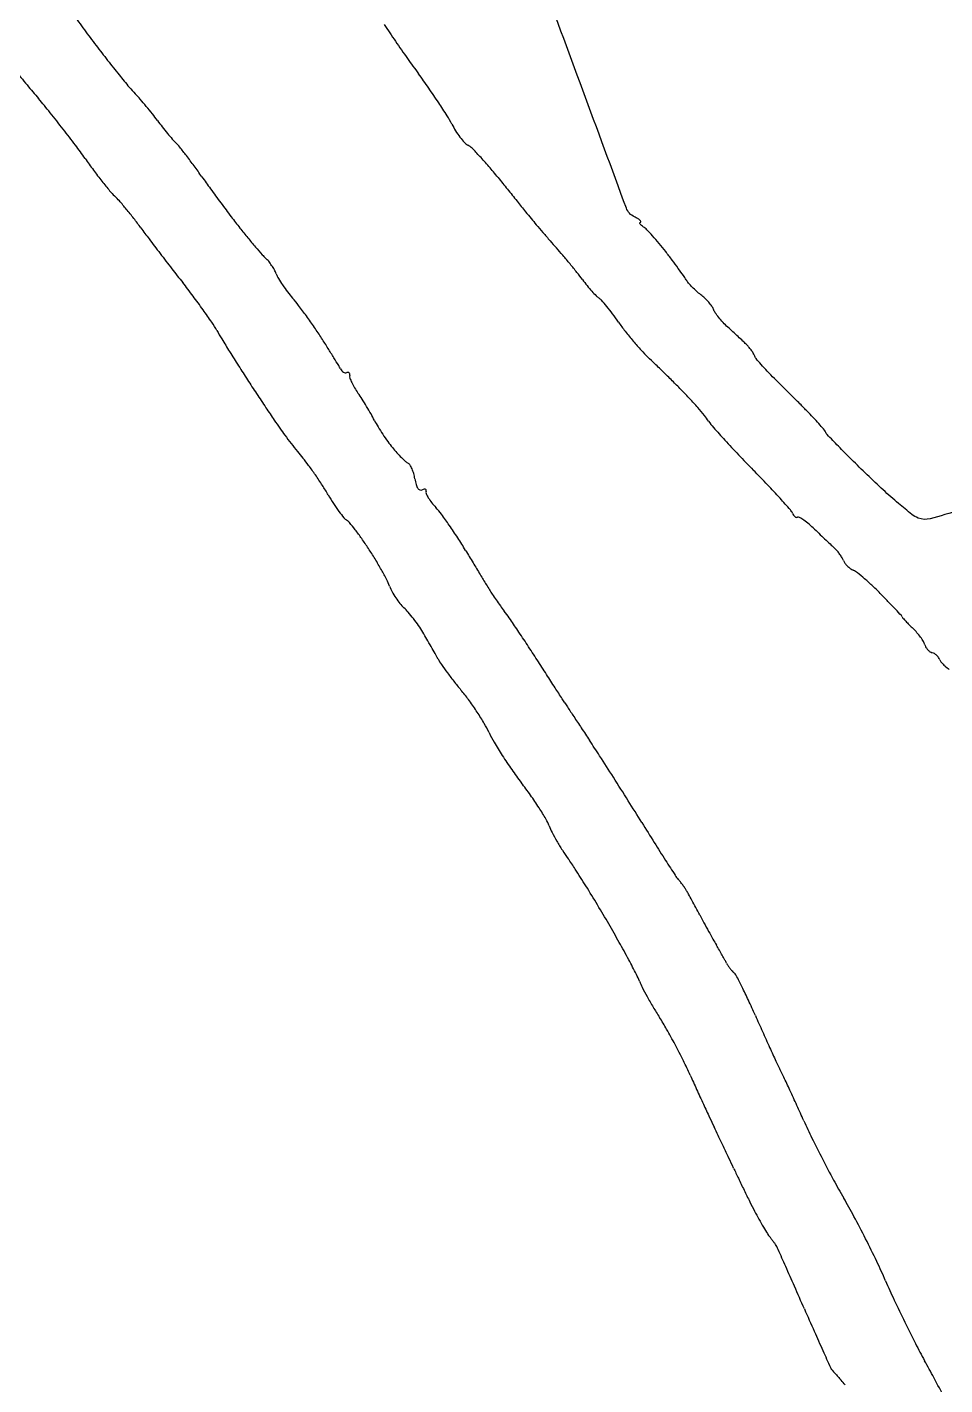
# Model space of a CAD drawing. Header units: metres. Extents: x 26.3 to 44.2, y 14.4 to 19.6.
# Drawn here: x 34.83657 to 34.86811, y 15.46216 to 15.50879 of the extents above; entities that cross this region are included whole.
import ezdxf

# ---------------------------------------------------------------- set-up
doc = ezdxf.new("R2010")
doc.units = ezdxf.units.M
doc.header["$MEASUREMENT"] = 0
doc.layers.add('Suspensions', color=6, linetype='Continuous')

msp = doc.modelspace()

# ---------------------------------------------------------------- linework, layer by layer
at = {"layer": 'Suspensions'}
for points in [[(34.84124891288718, 15.61140393423787, -5e-06), (34.84731667431881, 15.59481243747512, -0.000212), (34.85400470794259, 15.57650026192034, -0.000128), (34.86191996165783, 15.55478214723026, -0.000139), (34.86982694279861, 15.53305071892552, -0.00023), (34.87649017236177, 15.51469548026182, -9e-06), (34.88250583186796, 15.49809943150136, -0.061218)], [(34.82568817743852, 15.58886764735399, -9e-06), (34.82031246039038, 15.60371463670833, -0.091432)], [(34.84952880355425, 15.52332571095103, -0.000105), (34.8387042428888, 15.55303640247546, -0.000166)], [(34.86861908044608, 15.49220132039324, -0.014059), (34.86760203727612, 15.49190262668671, -0.16058), (34.8671903612689, 15.49192772807759, -0.073274), (34.86697229177035, 15.49205422204052, -0.007794), (34.86651773999969, 15.49242747688717, -0.00948), (34.8659889320259, 15.49289319810979, -0.007484), (34.86543409026082, 15.49341631498031, -0.002648), (34.86490350760145, 15.493937269082, -0.00405), (34.8644494901114, 15.49439515382696, -0.001482), (34.86406356893181, 15.49479307073904, -0.104898), (34.86401500530593, 15.4948708600501, 0.086544), (34.86397441810816, 15.49494146347707, 0.005813), (34.86382281573539, 15.49511927378242, 0.008223), (34.86363511855002, 15.4953272969136, 0.00606), (34.86342075235562, 15.49555164620777, 0.001881), (34.86316497211391, 15.49581096567324, 0.001025), (34.86284912370087, 15.49612748481146, 0.001021), (34.86252670190908, 15.49644795408694, 0.001622), (34.86224925322897, 15.49672082688689, -0.008929), (34.86200698208857, 15.49696616855148, -0.011222), (34.86179186393572, 15.49720232791358, -0.009479), (34.86162077861103, 15.49740652373789, -0.082531), (34.86156279771478, 15.49750927159759, 0.049379), (34.86152213259203, 15.49759394078863, 0.020594), (34.86145181657852, 15.49769950571969, 0.020136), (34.86136666821568, 15.49780719042063, 0.024582), (34.86127833750913, 15.49790041040475, 0.002606), (34.86116701832464, 15.49800578234056, 0.000889), (34.8610043827289, 15.49815758432238, 0.000884), (34.86082422315471, 15.49832455390707, 0.001019), (34.86065183665703, 15.4984831036162, -0.018866), (34.8604890785434, 15.49864388806459, -0.018502), (34.86033779879064, 15.49881750114489, -0.018749), (34.86021670192087, 15.49897937843274, -0.064016), (34.86015643327343, 15.49909601867913, 0.066574), (34.86009900245974, 15.49920579338072, 0.025655), (34.8599925078835, 15.4993412467425, 0.024855), (34.85986043315781, 15.4994782017845, 0.028043), (34.85972040168329, 15.49959561355265, -0.022054), (34.85957551484229, 15.49971417177373, -0.017275), (34.85942888748326, 15.49985477681395, -0.017592), (34.85930140055297, 15.49999534738408, -0.040339), (34.85921830350712, 15.50011154389552, 0.01859), (34.85912632560185, 15.50025274331676, 0.003588), (34.85894868065091, 15.50050067839783, 0.003814), (34.85873705412872, 15.50078699032447, 0.003511), (34.85851522407545, 15.50107809040315, 0.008589), (34.85828930996456, 15.5013601210417, 0.010097), (34.85806543333843, 15.50161914898132, 0.009117), (34.85786854847237, 15.50182999829281, 0.059954), (34.857756538884, 15.5019208798182, -0.0332), (34.8576835348469, 15.50197391202165, -0.077608), (34.85763907903817, 15.50202446936247, -0.167534), (34.85762973577066, 15.50206360383562, -0.288671), (34.85764954618816, 15.50208914659533, 0.428717), (34.85766108849474, 15.50211558121892, 0.113799), (34.85763093340013, 15.50215738270816, 0.049523), (34.85755470332342, 15.50221183304503, 0.021243), (34.85744355613435, 15.50226953017068, -0.19749), (34.85716504733234, 15.50257180229959, -0.000233), (34.85416778388552, 15.51068010212802, -0.001004)]]:
    msp.add_lwpolyline(points, format="xyb", dxfattribs=at)
for centre, radius, start, end in [((34.88054944515788, 15.53969783266569), 0.05221030666578168, 215.691916398097, 216.4321752950644), ((34.89014980391147, 15.53631833798691), 0.04958994824773458, 213.5943398966673, 214.3976234359986), ((34.87806519956868, 15.53786411482577), 0.04912258950521305, 216.4321567372372, 217.2070219068449), ((34.89226944177478, 15.53776946773766), 0.05215873049231954, 214.3975441726611, 215.1939523021946), ((34.87366299924486, 15.53452183519323), 0.0435953658954094, 217.2070456799976, 218.0634990053356), ((34.87059253013533, 15.53211725021788), 0.03969539032721425, 218.0632867344816, 218.9820769324843), ((34.87603140069461, 15.52631746990807), 0.03228859631068467, 215.1941167806434, 216.3347517412082), ((34.95894222395383, 15.60894027056946), 0.1593946478071492, 219.6093704776493, 219.8516169432141), ((34.86768885158415, 15.52976745788799), 0.03596003584336718, 218.982147072303, 219.8532679088337), ((34.8306477854141, 15.49293755963276), 0.02404869991411843, 34.89376545845611, 36.3346207379253), ((34.91997435860007, 15.57641399049915), 0.1086358709755512, 219.8516334853389, 220.1745522849802), ((34.84320486566958, 15.50932957779062), 0.004066893804063109, 219.8532875261823, 224.1820417956837), ((34.83666190527984, 15.50297082541753), 0.005056924607331826, 41.28959649836435, 44.18196306314871), ((34.83004693885388, 15.49251844891761), 0.02478127781355545, 33.48509231404255, 34.8938631971339), ((34.81746068617982, 15.48986126966438), 0.02552979719999203, 38.76778938951182, 40.17449770236175), ((34.83118743437208, 15.49816321292371), 0.01234273064439281, 39.80427777270151, 41.28936359146409), ((34.83083213792067, 15.49786717740007), 0.01280519426358899, 38.32916812572784, 39.80417030784371), ((34.83234720203837, 15.49404014437342), 0.02202324087099176, 32.09341183997464, 33.48499463078251), ((34.80292142683815, 15.47818485028611), 0.04417728581646516, 37.83479637997264, 38.76779569937457), ((34.8350269784992, 15.5011834807953), 0.00745780651948154, 36.11838483154365, 38.32947495058184), ((34.84814482854178, 15.51075558150886), 0.008781131309425377, 216.1181264467821, 217.9018226393132), ((34.8479110003269, 15.50380078402587), 0.003652015991042731, 26.83895766488116, 32.09366394812658), ((34.80413110239975, 15.47912439079022), 0.04264560330301584, 36.89579305983457, 37.83475104092054), ((34.84942632142781, 15.51175329470189), 0.01040521740073047, 217.9019648379594, 219.4725321597769), ((34.84859116662656, 15.51106555022907), 0.009323332008796583, 219.4726831950507, 221.0542507862951), ((34.85361717780711, 15.50668804623971), 0.002743040265713889, 206.8388278701425, 212.2563950227817), ((34.85370876080204, 15.50674583349483), 0.00285133067029201, 212.2561978392654, 217.5186922468528), ((34.85338735750722, 15.50649907702291), 0.002446128457032312, 217.5192790287614, 222.9244771914007), ((34.82421723894925, 15.49420319078204), 0.01752941150015654, 35.07151257880446, 36.89577166982714), ((34.84317513681437, 15.50634843413394), 0.002141092582239046, 221.0537982390429, 225.7692629232061), ((34.84054259220582, 15.50364423107917), 0.001632898048027576, 38.77956333861341, 45.76931389980966), ((34.82816196202482, 15.49369708165189), 0.01751451589403298, 37.5537917890525, 38.7799097725343), ((34.85197762184077, 15.50518794088946), 0.0005209186997345481, 222.9239809332405, 239.9500013091246), ((34.85136754996213, 15.50413339479535), 0.000697381411781472, 44.92807154715227, 59.94987326151916), ((34.8439205981738, 15.49670505067963), 0.01121581224718319, 42.9477609567106, 44.92831215863027), ((34.85321405959287, 15.51456091831122), 0.01790013376354764, 215.0713858471976, 216.6394322729168), ((34.82696217396688, 15.4927745690822), 0.01902796256317602, 36.22820159056029, 37.55401113867809), ((34.84359194513347, 15.49639912339597), 0.01166481594840569, 40.67644856069786, 42.94780807535457), ((34.85258656747111, 15.51409431159623), 0.01711816945170757, 216.6396483358959, 218.2610918423545), ((34.82446254419483, 15.49094335295868), 0.02212659153085689, 35.04398813052256, 36.22793758621679), ((34.86752720030056, 15.52114689362335), 0.03047396430450153, 215.0440570798496, 216.0020369339321), ((34.84096968942671, 15.49414551517803), 0.01512241265587491, 38.80677723834027, 40.67641163957694), ((35.23412020810176, 15.8103201867064), 0.4893909699720828, 218.8065003780802, 218.8667755367382), ((34.85113999960341, 15.51295340041758), 0.01527582396034588, 218.2608713248099, 219.8341887146648), ((34.84099884070899, 15.50449384487688), 0.002069492763982474, 219.834114663292, 226.7052568988388), ((34.89029347366691, 15.53768859829249), 0.05861523642106769, 216.001880538312, 216.5890464020761), ((35.26955463560098, 15.83887921915495), 0.5349015949521866, 218.8668559180678, 218.9232349639713), ((34.83791155347194, 15.50121708439237), 0.002432562517437255, 41.11741400343616, 46.70539510689422), ((34.82998732957697, 15.49430007762439), 0.01295103707251327, 39.49811071115707, 41.11749167266404), ((34.88971529218716, 15.53725917657097), 0.05789503033048226, 216.5888892772649, 217.1774302306901), ((35.22431418335474, 15.80234333308313), 0.4767503310827609, 218.923128195744, 218.9792780585433), ((34.82873291832969, 15.49326613271552), 0.01457664146809279, 37.87401754479679, 39.49798193917286), ((34.82959092533208, 15.49393344757474), 0.01348968004398528, 36.15288703635654, 37.87401989606123), ((34.86490808198663, 15.51844487441381), 0.02676023237716312, 217.1774264951357, 218.2254735883277), ((34.92354784419431, 15.55896747406502), 0.08984956922680697, 218.9792113146554, 219.1724126374077), ((34.86564217438335, 15.51178723762519), 0.01515658892237502, 219.1726090646696, 220.2108014879379), ((34.86562151301117, 15.52025847662338), 0.03113330061524788, 216.1530283453219, 217.0193364055235), ((34.86194157815427, 15.51610836153134), 0.02298406534740151, 218.2255359003661, 219.2983342403811), ((34.88580547319789, 15.52883281010955), 0.04155943271600275, 220.21053518189, 220.6996112134044), ((34.91689562428034, 15.55892307025115), 0.09535156349129677, 217.019164767383, 217.3952539265193), ((34.85905053388095, 15.51374214440248), 0.01924814237065389, 219.2981841286179, 220.5236145824132), ((34.88761098355852, 15.53038600875533), 0.04394109047169924, 220.6998445647379, 221.1843369545697), ((34.8754724606283, 15.51976537502706), 0.02781218475193787, 221.1843055791525, 221.8668108871211), ((34.92252564740365, 15.56322667174979), 0.1024380397818826, 217.3951929240206, 217.7673859805336), ((34.85807325738838, 15.51290677434273), 0.01796248593146287, 220.5236140082231, 221.6374351926755), ((34.84576878896823, 15.50196796426902), 0.001498661681580698, 221.6372347154017, 228.5060871784988), ((34.84420921722888, 15.50020481685753), 0.0008552611728949061, 39.052376445862, 48.50585691326449), ((34.8451002411929, 15.4925457315582), 0.01297237977935582, 40.38110256875748, 41.86664673450385), ((34.83762334927354, 15.48618666463575), 0.02278775775974394, 39.40682068481907, 40.38107225112095), ((34.89692354438873, 15.54339089222653), 0.07005091536375031, 217.7673315466192, 218.2621371296857), ((34.84339314851267, 15.49954271115057), 0.00190614276304582, 33.86045104909982, 39.0530809676022), ((34.84333680103512, 15.49950492176833), 0.001973988731367708, 28.71640463139212, 33.86001429858806), ((34.84404103081076, 15.49989074822384), 0.001170993320085632, 21.11058487170464, 28.71598384226458), ((34.83817792327286, 15.48664228283198), 0.022070025037148, 38.4268889798211, 39.40687001992665), ((34.84823162952386, 15.49461847957426), 0.009236602896101254, 36.5478822997137, 38.42668341260491), ((34.82336496226094, 15.48537660786465), 0.02363217913408931, 36.85700138173775, 38.26233464763411), ((34.8461175289813, 15.50069244780214), 0.001054892316260029, 201.110830913265, 210.8200905095545), ((34.8491318762913, 15.50249081402677), 0.004564936587081628, 210.8203246320037, 214.0916914460012), ((34.84961559410048, 15.50281816106956), 0.005149007647560407, 214.0912099872919, 217.3190407628858), ((34.86055244912484, 15.5037513696424), 0.006100028958281638, 216.548025150139, 219.0203567199028), ((34.85990652682754, 15.5032279361802), 0.005268645651088024, 219.0203921190622, 221.7798526879297), ((34.82213090189214, 15.48445152216925), 0.02517447889006535, 35.51670708175926, 36.85695467784623), ((34.84907044614438, 15.50240259084463), 0.004463526133700733, 217.3191183773894, 220.9119569486446), ((34.84174469000914, 15.49605415269017), 0.005230253828424114, 37.32593185757623, 40.91189662163863), ((34.85950289682931, 15.50286728428179), 0.004727362945806354, 221.7796688306865, 224.394993043355), ((34.8564757906569, 15.49990343919213), 0.0004908845150148457, 224.3948362399775, 238.2058570959551), ((34.85599226320096, 15.4991234068016), 0.0004268569142189371, 41.25240071373329, 58.20616857292935), ((34.82440034443695, 15.48607130387515), 0.02238627835227123, 34.18515686598649, 35.51669579948486), ((34.83182672769546, 15.48849156627124), 0.01770257076631977, 35.87964729010415, 37.32600274617347), ((34.85082123941541, 15.49458816806395), 0.007304929129473211, 39.11228768498014, 41.25233743993861), ((34.85063180935189, 15.49443413647762), 0.007549079653438004, 36.63639845169453, 39.11239652400383), ((34.83958479301448, 15.49638489997003), 0.004030414357032648, 29.44718304248023, 34.1850981201581), ((34.8305311727032, 15.48755440015582), 0.01930155265013929, 34.45012228233508, 35.87974802943202), ((34.84869972573297, 15.49299737431106), 0.009956823957375042, 34.62428976751626, 36.6362366744795), ((34.86256439378909, 15.5025706632508), 0.006891822321487459, 214.6244103589933, 217.8293273363888), ((34.85187312264047, 15.5033223856706), 0.01008099070563965, 209.4473278868427, 211.3336915323237), ((34.88942923264666, 15.52618689264328), 0.05404969637107843, 211.3334881362994, 211.877338654608), ((34.83476599034955, 15.4904595485984), 0.01416603242649702, 32.64719306991373, 34.44991029671142), ((34.80228227636039, 15.4696476078166), 0.0527448939135087, 32.20007572451609, 32.64721142051081), ((34.86595526551404, 15.50520365010704), 0.01118491338039057, 217.8292305619826, 220.0591119326292), ((34.89498031872519, 15.52963932686252), 0.06058681031032011, 211.8775256624554, 212.4245847262425), ((34.81500522461695, 15.47765970247117), 0.03770936688274749, 31.625052561966, 32.20007179856381), ((34.86554399373472, 15.50485779003987), 0.01064754603710711, 220.058953846077, 222.3101472096884), ((34.86071914744879, 15.50046596327546), 0.004123185224639071, 222.3102273374972, 226.8815950127408), ((34.89088706918258, 15.52703895568172), 0.05573741632271569, 212.4243663652979, 213.0067194149152), ((34.81195171755093, 15.4757794334551), 0.04129535586322577, 31.18490098086307, 31.62493202681405), ((34.84604535839645, 15.49641497808197), 0.001443103127121097, 26.20141075884563, 31.18558684420325), ((34.84296933286871, 15.48151025682742), 0.02184554066963173, 46.0050628418845, 46.88168399327963), ((34.81496145275072, 15.45250229639256), 0.06216802964648507, 45.60319152547213, 46.00494911988339), ((34.91796480384872, 15.54462810446436), 0.08802645269015619, 213.006799731182, 213.3762425974779), ((34.84759510783081, 15.49717758950161), 0.0002841199293681226, 206.2001009930232, 221.7122347263789), ((34.84756054656131, 15.49714678600385), 0.0002378237435753579, 221.7127223195631, 239.4380699259234), ((34.84753418100728, 15.49710213528077), 0.0001859698188451642, 239.4378626562484, 259.6685451967058), ((34.84752024340523, 15.4970256879562), 0.0001082623534230712, 259.6692789945396, 290.0004883216084), ((34.84759506822326, 15.49682010470918), 0.0001105143017691222, 85.07355092402071, 109.9988568509043), ((34.84759974066797, 15.49687429024194), 5.612768859919623e-05, 43.72371553890986, 85.07549116309221), ((34.84759103702595, 15.49686596653928), 6.81708364506945e-05, 7.133693948874616, 43.72336719417071), ((34.84780849913361, 15.49678866680342), 0.000155224960851548, 168.2816564904071, 200.1744836998612), ((34.84749422773316, 15.49685385099724), 0.0001657353050195493, 348.2827471054626, 7.133518676571678), ((34.8493707054443, 15.49736269381754), 0.001819555327698605, 200.1755707179389, 205.4300479385225), ((34.81221794579791, 15.44970032144444), 0.06608949544471338, 45.20538200724121, 45.60324350050264), ((34.92558013996583, 15.54964477438209), 0.09714568079440658, 213.3761491395911, 213.7192360110286), ((34.84965816252061, 15.4974993733805), 0.002137852160307254, 205.4300508202871, 210.861819366951), ((34.8502990768892, 15.49788236057989), 0.002884478186298188, 210.8616096635152, 215.2009025867504), ((34.8433716465716, 15.49299543974312), 0.005593215254138913, 32.64028650752012, 35.2008429392527), ((34.82851141700411, 15.46611089722094), 0.04296409379952369, 44.6561505106507, 45.20550139250517), ((34.85039034744573, 15.4877289128731), 0.01220655491914517, 42.80626199487437, 44.65572960945622), ((34.91688202478433, 15.5438397976295), 0.08668838846858445, 213.7193267212282, 214.0612676796348), ((34.83853125217229, 15.48989497539604), 0.0113414582121697, 31.13181504889825, 32.64073489498956), ((34.83853262805135, 15.48989583423585), 0.0113398364593893, 29.62277490845192, 31.1316947545436), ((34.84938831694205, 15.48680075413366), 0.01357240402277034, 41.09839277135533, 42.80646292449158), ((34.85051545520274, 15.48778405610347), 0.01207663551891902, 39.38770101465227, 41.09806287150013), ((34.85891448324031, 15.50464989237693), 0.01671636158388227, 214.0611189546374, 215.2187130395747), ((34.84353705875416, 15.49274138005057), 0.00558297467167093, 27.05899513568161, 29.62275973007055), ((34.85165909412306, 15.4968902934954), 0.003537383945536733, 207.058852448623, 211.130091423907), ((34.85797162267919, 15.49390591530299), 0.002429273522309198, 33.77247683589728, 39.38817253213355), ((34.86172521391336, 15.4964160913864), 0.002086302977253531, 213.7719314560622, 221.3532926061571), ((34.85397862465894, 15.50116561471483), 0.01067459936067053, 215.2187234685255, 216.7991451987107), ((34.8630819836531, 15.50797549195976), 0.02204322166351779, 216.7989504855589, 217.7177406835615), ((34.85507139189492, 15.498951168467), 0.007523733369811971, 211.1300934654143, 213.4454517325647), ((34.85514402186152, 15.49899909720206), 0.007610752185727154, 213.4451714837284, 215.7550299160844), ((34.88461851310535, 15.51656631920222), 0.03258441486835415, 221.3535748954103, 222.3738913960205), ((34.86313736447821, 15.50801836694754), 0.02211325950425689, 217.7178317349324, 218.6359343946229), ((34.85219480173535, 15.49687558074113), 0.003976578068783081, 215.7551624967992, 219.5097627710672), ((34.85311838944792, 15.49763718907002), 0.005173683540087527, 219.5097373353269, 222.1039794246621), ((34.88537197346002, 15.51725360208867), 0.03360424831927172, 222.3737760017817, 223.5481000213142), ((34.85446952347812, 15.50109010297265), 0.01101675963721832, 218.6362903518946, 220.1825653864968), ((34.84247709706901, 15.49096199526408), 0.004680273742855509, 36.35716460971704, 40.18233398275504), ((34.8526004398872, 15.49716911902723), 0.004475570861216797, 222.1039665704295, 224.9961039885951), ((34.85226626663966, 15.49683498219642), 0.004003004272223154, 224.9960126249666, 227.7460780435222), ((34.84985880763211, 15.49418494325107), 0.0004227018709029651, 227.746281070436, 242.0968197009046), ((34.89184573779374, 15.52340732511714), 0.04253609761041197, 223.5481126157673, 224.5322188762536), ((34.8356447190818, 15.48593268103859), 0.01316410486668918, 34.58858057910789, 36.35692242483685), ((34.83495333344327, 15.48545592034321), 0.01400393512440138, 32.83906108550294, 34.58861102251119), ((34.84957616070258, 15.49365119110494), 0.0001812688570881634, 32.14892552644861, 62.09632195044695), ((34.84888988313007, 15.4932198589627), 0.0009918392262934213, 23.63982746441722, 32.14960894781729), ((34.84864480432726, 15.49311260105848), 0.001259360958878967, 15.69124294905183, 23.63910519286431), ((34.84842152462902, 15.4930498692636), 0.00149128573481437, 8.689864225604644, 15.69152120828002), ((34.8304083131341, 15.46296506750363), 0.04364872503389219, 43.59891602019665, 44.53214451891763), ((34.83904880560441, 15.48809916315767), 0.009129550568920775, 30.42870128630893, 32.83938959401713), ((34.85178099733137, 15.49356335494591), 0.001907202809248812, 188.6905270360204, 194.8096369256247), ((34.85032729945756, 15.49317900426647), 0.0004035529321339918, 194.8088754805883, 214.1735534832588), ((34.85011718824947, 15.49303635509828), 0.0001495932799223311, 214.1737217167729, 249.8372890992225), ((34.85010961560601, 15.49301573152821), 0.0001276233784311642, 249.8372396465017, 289.9997047227181), ((34.85028058475379, 15.49254600887498), 0.0003722464250813866, 99.06618990025154, 110.0006918783891), ((34.85023550727841, 15.49282848462014), 8.61965599406929e-05, 66.66773978675351, 99.06412864373583), ((34.85025601924926, 15.49287603812448), 3.440778969607562e-05, 8.263807768257678, 66.66842439172176), ((34.84271211795242, 15.47468133510584), 0.02665888867410818, 42.24888162307256, 43.59898375373544), ((34.85387398788436, 15.49680696039932), 0.008063813338103186, 210.4282653893885, 212.9203043954019), ((34.8522042045532, 15.4957259317198), 0.006074642813165692, 212.9206383654225, 216.0022780202757), ((34.85036297657041, 15.49280258861902), 8.718611236773766e-05, 155.0010268945004, 204.5666464635912), ((34.85152529741296, 15.49333388830504), 0.00136518028189591, 204.5653443848526, 211.231317617408), ((34.85021746802968, 15.49287043771201), 7.336367692998208e-05, 335.0006580749209, 8.264785853658303), ((34.85182240272559, 15.49351405159197), 0.00171264305214429, 211.2315430505679, 217.9469776579096), ((34.85262839456522, 15.49414257743007), 0.002734732859649476, 217.9472468968267, 222.6766858161896), ((34.83186483504712, 15.46482886684384), 0.04131271674993131, 41.51422557404641, 42.24875495237625), ((34.85195065045536, 15.49554167800198), 0.005761211620132753, 216.0021132506435, 218.7116190121709), ((34.84853500909091, 15.49036840468795), 0.002833048074325968, 36.56953748678516, 42.6765093109567), ((34.83905056208825, 15.4833324791226), 0.01464232339110009, 34.7612396782563, 36.56945695853776), ((34.86252332759722, 15.49196678290131), 0.0003687348553189252, 20.36244765292948, 41.5142300942784), ((34.86316390833043, 15.49220453115342), 0.0003145424728340004, 200.3618001393094, 214.066406061492), ((34.86308560835616, 15.49215158789722), 0.0002200232983783755, 214.0670282987642, 231.9807668208954), ((34.86304329955894, 15.49209747381059), 0.0001513329155384216, 231.9810585853817, 253.9737811306845), ((34.86302311274048, 15.49202719586069), 7.821316526380689e-05, 253.9738742092008, 290.0003806565929), ((34.86307704112998, 15.49187902674977), 7.946485042147343e-05, 59.28892219775616, 109.9991127700354), ((34.84773098476553, 15.49215968564159), 0.0003534902090647556, 218.7119336596429, 239.4550778583804), ((34.84735513389796, 15.4915227616572), 0.000386061030900795, 39.7326078626652, 59.45494815543063), ((34.84088031682586, 15.48614102376071), 0.008805464745160653, 37.69506191259306, 39.73267532529577), ((34.84099782502742, 15.48623190559593), 0.0086569127960108, 35.20536767978393, 37.6946568131782), ((34.8375371788249, 15.48228213666867), 0.01648448195423252, 32.95219513693685, 34.7613290925968), ((34.86194159221139, 15.48996745172063), 0.002302832417568499, 54.84738615093921, 59.29023181904815), ((34.8618447443431, 15.48982996151722), 0.002471008114642074, 49.66954636575635, 54.84682887329008), ((34.86080256764252, 15.48860240355511), 0.0040812971649494, 46.11418185028547, 49.66944353028751), ((34.92912830066528, 15.55963891479255), 0.09448133125925719, 226.1143441662737, 226.2788976167581), ((34.83822520879275, 15.48427556669399), 0.01205023899321389, 33.26295631366008, 35.20569507151748), ((34.83869925730839, 15.4830354530745), 0.01509959495222567, 31.01989757944524, 32.95209466728834), ((34.93514196254676, 15.5659265556037), 0.1031818229697926, 226.2786449158857, 226.4326559480341), ((34.92752112701095, 15.55791537127272), 0.09212487002405062, 226.4329217167327, 226.5860160168201), ((34.83828691367356, 15.4843160289773), 0.01197645086025841, 31.21622896079974, 33.26300897034143), ((35.12671357894207, 15.65622652471733), 0.3209768796231108, 211.0196600917059, 211.1078955877965), ((34.87609439622322, 15.50355964552997), 0.01729670981331161, 226.5858724254907, 227.1143677589387), ((34.86354114276241, 15.49004392179746), 0.0011493998162892, 40.57109030837581, 47.11501037108616), ((34.86314459722371, 15.48970442035123), 0.001671424332812518, 35.6275367854607, 40.57025017990938), ((34.86324217787395, 15.4897743384836), 0.001551380472489645, 30.59131446593396, 35.6279484049886), ((34.86408432293041, 15.49027221536899), 0.0005730708645084727, 19.9997718807693, 30.59079948535856), ((34.83767048463996, 15.4839425798919), 0.01269717893945785, 29.25678603126866, 31.2157956114737), ((34.83893027334282, 15.48464826007657), 0.01125320799168398, 27.30570760967589, 29.25692553092912), ((35.08743366558934, 15.63252537064931), 0.2751003464551962, 211.108143072785, 211.2071501736246), ((34.86495444560757, 15.49058891234914), 0.0003528937409338368, 200.0000997157341, 216.6210523653663), ((34.86533072081311, 15.49086857748338), 0.0008217173939253168, 216.6212725814444, 225.4587743873226), ((34.86538180622115, 15.4909204849791), 0.0008945466945140557, 225.458656325913, 234.0267984142), ((34.86523988666234, 15.49072494630918), 0.000652934334416504, 234.0262364153014, 244.8749886829712), ((34.86465996522935, 15.48948832831435), 0.0007129108009023473, 51.3972900044748, 64.8758017016908), ((34.84711587492448, 15.48887418703598), 0.002041121804529305, 20.40023349265985, 27.30595112508227), ((35.07060912650103, 15.62233201982582), 0.2554288057058839, 211.2069241957456, 211.2976807057501), ((34.87170980880275, 15.50141031057832), 0.0226563882072632, 211.2975598074929, 211.8333889611762), ((34.86000652706944, 15.48365967676231), 0.008171306447621202, 49.14131961692315, 51.39709619975382), ((34.85951922460464, 15.48309637135352), 0.008916139767049398, 46.69664081047657, 49.14101525685896), ((34.85040482783579, 15.49009734243547), 0.001467912305348098, 200.3998500554919, 208.5438802424768), ((34.85149867378897, 15.49069234412615), 0.002713113486353212, 208.5440036947356, 213.6862389555536), ((34.85147410351803, 15.49067597796864), 0.002683591473708883, 213.6864459529492, 218.8440287305896), ((34.85639927697183, 15.49190506047153), 0.004635229406201276, 211.8337925559558, 214.0150916055199), ((34.86429744893232, 15.49723544510161), 0.01416382429852249, 214.0150010291541, 214.9635845379678), ((34.85826975055351, 15.48177050226654), 0.01073798340332649, 44.57076232831891, 46.69706228746502), ((34.84012599395929, 15.46389677731475), 0.03620690460146248, 43.96297815279235, 44.57054117547423), ((34.85042071644514, 15.48982768772599), 0.001331104630543851, 218.8436360319836, 227.558475734079), ((34.84831307504457, 15.48752284861517), 0.001792104552422768, 40.70386721923077, 47.55920999699823), ((34.84571974203664, 15.48529200165394), 0.005212931097770826, 37.61174220356241, 40.70323494513461), ((34.86516742456693, 15.49784380005911), 0.01522540489319955, 214.9636311685677, 215.9019016118316), ((34.86127693944245, 15.49502732545073), 0.0104224470834519, 215.9017401353925, 217.1482548228109), ((34.84789929197311, 15.48489213123985), 0.006360985625846026, 34.50913174159447, 37.14851701917481), ((34.85102979021347, 15.4744128092385), 0.02105831720286625, 43.05135979548903, 43.96304543013649), ((34.8352096179798, 15.45963354505733), 0.04270790147673289, 42.66742555283948, 43.05153609904304), ((34.84540737871691, 15.48505131800429), 0.00560726529893352, 34.56379619108979, 37.61198109461311), ((34.8468678480012, 15.4860574857043), 0.00383375353677714, 30.51042508191705, 34.56356427835556), ((34.8081686186033, 15.45757694128313), 0.05457556857317711, 33.96619386435773, 34.5088984735157), ((34.86649344063753, 15.48846852013843), 0.0001622395592213438, 22.97718434784447, 42.66540068763815), ((34.86678459210521, 15.48859197784211), 0.0001540055700566319, 202.9799393997118, 221.563668300383), ((34.87138856461895, 15.49267422660232), 0.00630716068326386, 221.5627740191448, 222.8443526568849), ((34.8707100320014, 15.49204490397178), 0.00538171296125115, 222.8442107100489, 224.6444070783053), ((34.87259799299363, 15.49390958214227), 0.008035280632839327, 224.6444441816054, 225.9775873427122), ((34.82078855001876, 15.47068918733606), 0.03410443866268034, 30.05553415614654, 30.51046204797484), ((34.80801235648464, 15.46329593131719), 0.0488655821041512, 29.7084955388823, 30.05593687968013), ((34.803408974875, 15.45437040463056), 0.06031456549768345, 33.39568728217345, 33.96635206673276), ((34.86543703703482, 15.48649998923899), 0.002269153230146274, 41.00593118231692, 45.97773721712991), ((34.86532554728041, 15.48640305833492), 0.002416888011030769, 36.26378657174844, 41.00582518121993), ((34.86558676378101, 15.48659469916895), 0.002092912287646281, 31.41609818393476, 36.26351488986328), ((34.81111175407554, 15.46506453361463), 0.04529707828606672, 29.35724666102879, 29.70835492319856), ((34.79905981243174, 15.45150328853311), 0.06552374668651177, 32.85928406757237, 33.3955715849843), ((34.86698856295122, 15.48745090254233), 0.0004503152189209435, 16.26094528312184, 31.41601065122949), ((34.86779210734896, 15.48768527771805), 0.0003867124521577279, 196.2604887021792, 210.7810922486947), ((34.86788903934051, 15.4877430232757), 0.0004995413509130025, 210.7816677299077, 222.7664049127228), ((34.86785995525786, 15.4877161295467), 0.0004599287708794603, 222.7670238386912, 235.2010573373186), ((34.86773514246729, 15.48753653856009), 0.0002412254212087448, 235.2008073547784, 255.3541709339133), ((34.86760202586203, 15.48702717361008), 0.0002852464991285758, 58.4604534096319, 75.35381830845327), ((34.83809805738746, 15.48024403674076), 0.01433455446132362, 28.52959410089927, 29.3571707431861), ((34.85251870227444, 15.48808345496882), 0.00207920431327621, 208.5295916675585, 214.7446597658641), ((34.86058849799778, 15.49368063996828), 0.01190010462505453, 214.7449863611354, 216.4542023661701), ((34.1414343316265, 15.02672690748149), 0.8484070374159844, 32.81928958190807, 32.85939662715779), ((34.86749768788706, 15.48685716570148), 0.0004847185573164453, 47.10364490553948, 58.46090487192983), ((34.86749064542401, 15.48684960614926), 0.0004950502045158343, 35.8470044947392, 47.10206872582084), ((34.86762937333005, 15.48694982438933), 0.0003239095387402015, 20.38218677856907, 35.84823665673048), ((34.86819694293611, 15.48716069975257), 0.0002815685174589566, 200.3819880032112, 222.0860581280527), ((34.8692453923436, 15.48810758347235), 0.001694308740879611, 222.0860654718051, 227.8430801149085), ((34.86946340484462, 15.48834837374804), 0.002019130857490742, 227.8429351865073, 233.4705412358333), ((34.86180410360708, 15.49457856008962), 0.01341138141577979, 216.4539346142651, 218.1759841547137), ((34.36164500531363, 15.1687497022951), 0.5863703700404327, 32.76620471297296, 32.81914601230132), ((34.86132440644569, 15.4942013517146), 0.01280113923168367, 218.1758103301125, 219.9590481841643), ((34.84679391837577, 15.4820264563929), 0.00615573708399826, 36.03941990522048, 39.95944399953005), ((34.28291669045029, 15.11807463786898), 0.6799978751171374, 32.72820222654983, 32.76647580690862), ((34.84386053751317, 15.47989221021856), 0.009783371301503847, 33.26865313404183, 36.03911289148523), ((34.839178234349, 15.47557516539976), 0.01876150860025249, 32.21778554462269, 32.72771714079695), ((34.86219442358026, 15.4900793618158), 0.008443576961823263, 212.2186390415448, 213.3164177812188), ((35.03566395064471, 15.60409614485097), 0.2160285080947699, 213.3158490653259, 213.4205857429845), ((34.84428818277262, 15.48017271304015), 0.009271939686402842, 30.468550998725, 33.26902930989304), ((35.02387040257835, 15.59631398388291), 0.2018987591499419, 213.4206644294548, 213.5542781721413), ((34.84922636360534, 15.48307789939874), 0.00354256470184417, 24.72446712440119, 30.46819751321262), ((34.85573865753755, 15.48607661048066), 0.003626970876743735, 204.7247626988074, 210.6769139510847), ((35.08648146291669, 15.63783995305085), 0.2770289860346731, 213.5541507132056, 213.6595749400741), ((34.86471917049838, 15.49140392774691), 0.01406871030533644, 210.6768155010701, 212.84917721537), ((34.82089410748232, 15.46098566490078), 0.04205420469117622, 32.79503344802718, 33.65973724928208), ((34.86601012580378, 15.49223751436246), 0.01560540554003775, 212.8493425449814, 214.9964963550797), ((34.73033119572693, 15.40263310870545), 0.1497884230256454, 32.45900373457255, 32.79498594494476), ((34.86347124983254, 15.49045999348436), 0.01250613600201982, 214.996450770459, 217.5313418649154), ((34.84303640679646, 15.47476202935631), 0.01326223390519957, 35.22740809999494, 37.5313083749888), ((34.71839954645935, 15.39504362721525), 0.1639293028962041, 32.12651216888946, 32.45905663980372), ((34.8437254619524, 15.47524858054655), 0.01241871208067616, 32.80716135383116, 35.22747428328216), ((34.75293409712336, 15.41672945972718), 0.1231505029960781, 31.71441178498453, 32.12648258719494), ((34.84490197632737, 15.47600704819432), 0.01101890522064069, 30.4544706707601, 32.80695275270039), ((34.85314472441733, 15.48085357228382), 0.001456913177953266, 19.99998757199432, 30.4547098001489), ((34.85628636347083, 15.48199702689896), 0.001886346369162034, 199.9997673573319, 207.3215095238607), ((34.9518064784029, 15.53962512416137), 0.1106305235494751, 211.7146160411887, 212.1342498613936), ((34.86091801077139, 15.48438982728538), 0.007099565183475484, 207.3216998368099, 210.053662378731), ((34.8615925526661, 15.48478008428165), 0.00787886441363117, 210.0534561816021, 212.7473796567411), ((34.91760939753605, 15.51814477467273), 0.0702467922463485, 212.1342054600094, 212.7238923214534), ((34.86024189675791, 15.48391140159522), 0.006272974942966467, 212.7473878188796, 215.9433683975855), ((34.84872518792067, 15.47556139129766), 0.007952258074854605, 32.80679943886879, 35.94343291943455), ((34.81818559589185, 15.45587478392629), 0.04428721632556961, 31.92702797336027, 32.8068576412935), ((34.94320989396368, 15.53459505695595), 0.1006769944234332, 212.7238810126883, 213.0706348057091), ((34.85988310267217, 15.48033582779282), 0.00124149725914516, 213.0701593738688, 221.0882955023004), ((34.85730411514946, 15.47808691451832), 0.002180313308256864, 38.12054776052236, 41.08921982542287), ((34.85571607923229, 15.47684089838562), 0.004198831149387346, 36.30181443601646, 38.11965680487923), ((34.81357761243655, 15.45300352670706), 0.04971654681310703, 31.04034575683477, 31.92705081618663), ((34.85575321991597, 15.47686816898358), 0.004152753868941424, 34.48000000203137, 36.30196740689555), ((34.85757120438672, 15.47811666845014), 0.001947347227903914, 31.27083062185672, 34.48078864036547), ((34.85640434753456, 15.47740807771615), 0.003312504999134264, 28.94272889001682, 31.27000345672926), ((34.83297798324267, 15.46445298046906), 0.03008243381138886, 28.48362681507401, 28.9431383510203), ((34.8162950720936, 15.45463890325744), 0.04654494730375564, 30.10876733085093, 31.04039157429998), ((34.83033814724554, 15.46302078232554), 0.03308575290872928, 27.99663066067582, 28.48341487139757), ((34.82729725419534, 15.4614039492809), 0.03652975924020829, 27.54494651993787, 27.9968950428943), ((34.81439995920309, 15.45353995192701), 0.04873564283129593, 29.25415288151083, 30.10877276745383), ((34.88013864504713, 15.48896409666287), 0.02306700502489877, 207.5448441539816, 208.3036666849412), ((34.88865032793993, 15.49354776139368), 0.03273441046926177, 208.3035018401048, 208.8872299795308), ((34.88650745126135, 15.49236557935039), 0.03028707011086773, 208.8874392917886, 209.4773553348329), ((34.82445592686609, 15.45917250001625), 0.03720966852903618, 28.20796863432457, 29.25418230084651), ((34.8683696175398, 15.48211307438447), 0.009452126622257225, 209.4769679341396, 210.8818428510287), ((34.847256693773, 15.46948614186825), 0.01514858423677162, 30.12754563816295, 30.88247209860795), ((34.84542485643704, 15.46842327260064), 0.01726644142802733, 29.44267123189082, 30.12700998850041), ((34.82440468121834, 15.45914520101879), 0.0372677316353349, 27.33017625382305, 28.2077141242642), ((34.84701574917822, 15.46932114968155), 0.01543966203337912, 28.75798932622032, 29.44301562604773), ((34.85773395016308, 15.47520331116543), 0.003213474726049892, 26.56369248937105, 28.75782462411338), ((34.86144412820405, 15.47705829832874), 0.0009345848771783363, 206.5641376636696, 212.9124901514455), ((34.85574678859111, 15.47534297315102), 0.001987489053780304, 19.91952833376458, 27.33033066319107), ((34.86185892424164, 15.47732675863749), 0.001428676660265025, 212.9121007134816, 217.5311193155848), ((34.86179107128969, 15.47727464950634), 0.001343123258870066, 217.5316215674735, 222.2218867225512), ((34.86118315972874, 15.47672299472364), 0.0005222216417182143, 222.2209973689019, 231.7168042914876), ((34.86067406856081, 15.47607797604383), 0.0002994978448519771, 27.70246351385098, 51.71782424911353), ((34.84088611794273, 15.46568810409242), 0.02264927253791023, 26.61312536564818, 27.70219534506942), ((34.85928959375845, 15.47662681564127), 0.001780762529307596, 199.919498539826, 207.1514914664792), ((34.8677466564005, 15.48096411594603), 0.01128518689195483, 207.1515263385867, 208.9993897757236), ((34.8463654799003, 15.46843350492606), 0.01652059950058283, 24.82997867666067, 26.61321653071272), ((34.86900652990108, 15.48166239326951), 0.01272562864889542, 208.9991360933789, 210.874499690102), ((34.83739556575389, 15.46428319283036), 0.02640414391963154, 23.5748528544542, 24.82984706468278), ((34.86894953848442, 15.48162829225188), 0.01265921403871492, 210.8743955836957, 212.757092547221), ((34.8511506462, 15.47017649742139), 0.00850547758185519, 29.56115184694831, 32.75736156420387), ((34.92691147815035, 15.50334498608177), 0.07126326243574782, 203.5748760337794, 204.0623477907491), ((34.83960111633207, 15.46362589595527), 0.02178335466126184, 27.97731442341193, 29.56094456436435), ((34.92386496692647, 15.5019846589131), 0.06792683910505894, 204.0623795496229, 204.5677275059246), ((34.8386995643053, 15.46314687955302), 0.02280426247369912, 26.40722138512409, 27.97755953458446), ((34.91760247875258, 15.499121527291), 0.06104089103857926, 204.5675513174452, 205.054335528167), ((34.84674431860334, 15.46714163561934), 0.01382227228538933, 24.12218738235218, 26.40706736496497), ((34.86951470674637, 15.47664231488467), 0.007958419290110649, 205.0545174144863, 207.2397122234996), ((34.8544392552856, 15.46888134205168), 0.008997462758931369, 25.32899593345868, 27.23988048960579), ((34.93604091387357, 15.50712764806501), 0.08401822606864132, 204.122317551695, 204.4837390292537), ((34.80526875991883, 15.44560787610013), 0.0633977553317136, 24.87677521436829, 25.32918210177651), ((34.95447960810493, 15.51552428156354), 0.1042787517050939, 204.4837167638971, 204.7910511409809), ((34.79849216578384, 15.44246595272964), 0.07086728747615907, 24.41129297442752, 24.8765340650038), ((34.94528326991784, 15.51127666504353), 0.0941488513033198, 204.7910209742776, 205.1008763610891), ((34.7972368570756, 15.44189605458729), 0.07224590410999442, 23.95281840690397, 24.41141321405606), ((34.88108990636653, 15.48120508056169), 0.02326099538089548, 205.1008354136618, 205.976539845983), ((34.82076376451988, 15.45181259032997), 0.04384460700909614, 25.5436553946642, 25.97658178972534), ((34.87865697498047, 15.47806630775634), 0.01684687233095324, 203.9527865690128, 206.1680015994964), ((34.76031292467115, 15.42292238266031), 0.110844219975223, 25.32711354570714, 25.54369152779676), ((34.8984264714854, 15.48778028748407), 0.03887400092741473, 206.1678584170907, 207.353641288724), ((34.75603210547983, 15.42089602906178), 0.1155804127251156, 25.11229248713422, 25.32726618881964), ((34.79849042291742, 15.44079610629062), 0.0686898828353466, 24.79484471941421, 25.11226313495674), ((34.88743919434263, 15.48188656852973), 0.02929128895335318, 204.7949714971376, 205.5503563188424), ((34.89932538506477, 15.48824537717531), 0.03988610469746425, 207.3537172112042, 208.5337706575249), ((34.91023920078433, 15.49278619793428), 0.05456266040205549, 205.5503339884686, 206.0245131831037), ((34.8836783474087, 15.47973777373104), 0.02207573963171196, 208.5337477839046, 210.3712986474346), ((34.90928629593022, 15.49232097086614), 0.0535022529876244, 206.0245521156668, 206.5005647673673), ((34.88276799115134, 15.47909917519034), 0.02387057451289528, 206.5007145640103, 207.3709186812999), ((34.84874067050933, 15.45926348562153), 0.01841917042764892, 28.12512956525791, 30.37128138564846), ((34.87218342540444, 15.473619422917), 0.0119516518676288, 207.3707119601405, 208.8977364782834), ((34.87084844635625, 15.4728825097601), 0.01042678791995923, 208.8975732011276, 210.589143077482), ((34.83140281208797, 15.44999599391232), 0.0380784617986429, 26.82062034015476, 28.12534573585683), ((34.87005090271926, 15.47241110479615), 0.009500343917172043, 210.5894393576717, 212.1726111542667), ((34.86281436432449, 15.46785883969777), 0.0009510395323292962, 212.1724442226944, 220.7534026089349), ((34.86042035561093, 15.4657957733395), 0.002209264332700725, 37.98036469282037, 40.75357424541678), ((34.85984524580959, 15.46534674597591), 0.002938905927361959, 35.74161887793244, 37.98066670191297), ((34.86005546477276, 15.46549805767714), 0.002679893875433948, 33.47216252407599, 35.74123043242388), ((34.86164417805587, 15.4665485090521), 0.0007753052094541943, 27.75798965159683, 33.47125772545335), ((34.86074329077161, 15.46607434665615), 0.001793356228070793, 24.02578519743241, 27.75861888459266), ((34.34743256325346, 15.23725382392827), 0.5637957891468767, 23.96143455481599, 24.0260641923936), ((34.83127869356716, 15.44993325901866), 0.03821753398792893, 25.51678761788631, 26.82059631080573), ((34.84850248473624, 15.45815474005715), 0.01913215391051503, 23.32895494768898, 25.51689970378939), ((34.62599389077354, 15.36105357302394), 0.2589633908284313, 23.79739606928059, 23.96126197076389), ((34.4550404365184, 15.28566241152109), 0.4458026553154216, 23.68842071776582, 23.79751187371956), ((34.88868585282873, 15.47548454093615), 0.02462884550406901, 203.3290185934399, 205.0072965674042), ((34.90723563222835, 15.48413742468231), 0.04509752188760986, 205.0074156448746, 206.0744845318116), ((35.1285060377101, 15.5811305288644), 0.2896273715090307, 203.6883671919079, 203.8552124723751), ((35.00729076103988, 15.52752865903218), 0.1570894382682149, 203.8552214037281, 204.1190110561166), ((34.90631322853974, 15.48368604293836), 0.04407059733174319, 206.074472753745, 207.1463543813574), ((34.88433385251122, 15.47241615760814), 0.0193703283866784, 207.1462952389354, 209.1277631048357), ((35.43910643546766, 15.72086126730096), 0.6302091631809674, 204.1190233776419, 204.1767775221685), ((34.86445845712649, 15.46288412736267), 0.0003103588144752107, 204.1768448239522, 215.8239775812978), ((34.86466276088041, 15.46303160758909), 0.0005623319103666249, 215.8241181006582, 221.1278435518367), ((34.87681044722709, 15.4736390952881), 0.01668948537468848, 221.1278055768834, 221.5843377441946), ((34.83008697771366, 15.44218821039354), 0.04273001153278561, 28.24024183125814, 29.12786360934557), ((34.87562821449804, 15.47258998373854), 0.01510888129167254, 221.5841845932368, 222.1860180778552), ((34.88017497759984, 15.47671088762401), 0.02124524043415741, 222.1863622213866, 222.6525200406498), ((34.86283605034247, 15.4607375851924), 0.002329847879768844, 37.61628178327013, 42.65222850493959), ((34.78875103509944, 15.41998666918558), 0.08965088731120859, 27.73031574369032, 28.2402473398643)]:
    msp.add_arc(centre, radius, start, end, dxfattribs=at)

doc.saveas('drawing.dxf')
